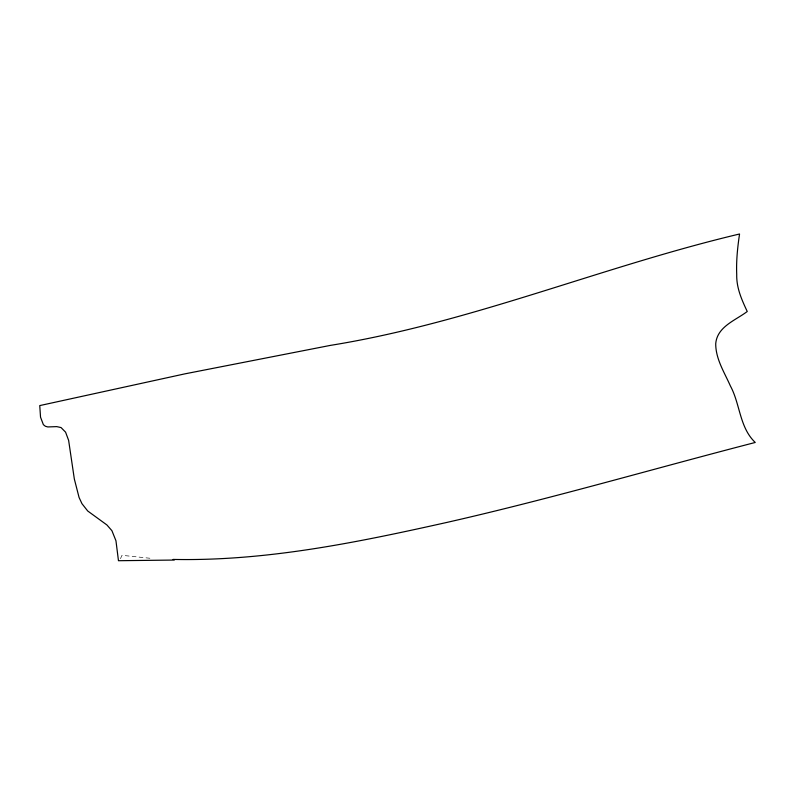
<?xml version="1.0" encoding="UTF-8"?>
<svg xmlns="http://www.w3.org/2000/svg" width="795" height="795" viewBox="0 0 795 795"><rect width="100%" height="100%" fill="white"/><g stroke="black" fill="none" stroke-linecap="round" stroke-linejoin="round"><path stroke-width="0.6" stroke-dasharray="3.98 2.98" d="M120.462 558.706L121.983 555.317L152.103 558.478"/><path stroke-width="1.19" d="M174.304 560.048L118.465 560.714L115.951 540.759L111.916 530.692L106.918 524.968L87.738 511.016L81.974 503.702L79.063 497.451L74.332 478.997L68.628 440.38L65.578 432.172L61.056 427.571L56.743 426.617L47.809 426.945L45.345 426.239L43.367 424.659L40.535 417.176L39.75 405.589L184.917 373.849L330.442 345.378C470.57 322.75 601.875 266.613 739.549 233.998C737.571 247.364 736.15 260.889 736.717 274.414C736.399 288.029 741.745 299.735 747.24 311.501C735.524 320.395 717.11 326.596 715.719 343.758C715.689 359.052 724.444 372.438 730.416 386.002C740.254 404.178 739.459 427.551 755.25 442.467C652.437 469.04 550.448 498.912 446.86 522.424C356.955 542.498 265.6 561.369 173.022 559.422"/></g></svg>
